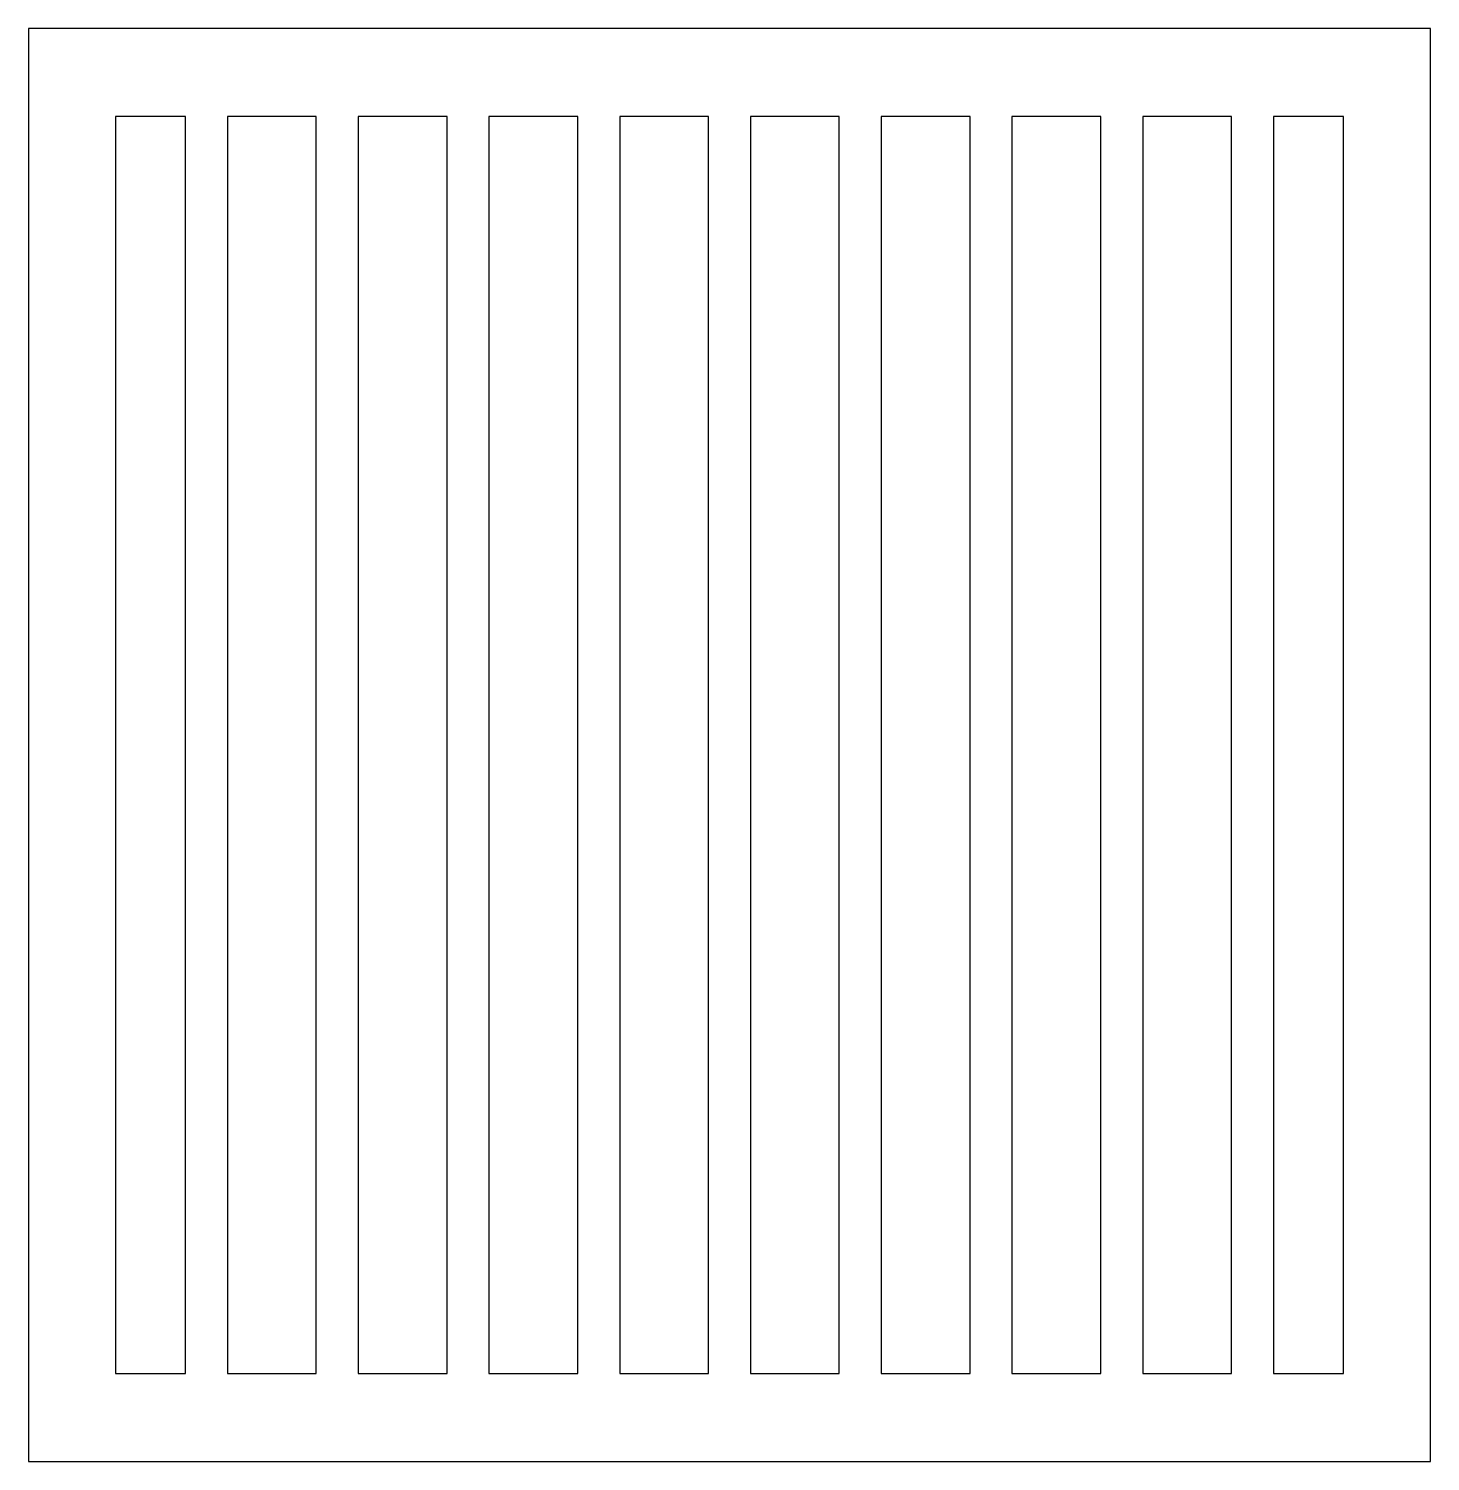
# Model space of a CAD drawing. Header units: centimetres. Extents: x -1.98 to 1.98, y -2.02 to 2.02.
import ezdxf

# ---------------------------------------------------------------- set-up
doc = ezdxf.new("R2010")
doc.units = ezdxf.units.CM
doc.header["$MEASUREMENT"] = 0
doc.layers.add('Layer 1', color=7, linetype='Continuous')

msp = doc.modelspace()

# ---------------------------------------------------------------- linework, layer by layer
at = {"layer": 'Layer 1', "color": 242}
for points in [[(-1.97857, 2.02136), (-1.97857, 2.02136), (1.97857, 2.02136), (1.97857, 2.02136), (1.97857, 2.02136), (1.97857, 2.02136), (1.97857, -2.02136), (1.97857, -2.02136), (1.97857, -2.02136), (1.97857, -2.02136), (-1.97857, -2.02136), (-1.97857, -2.02136), (-1.97857, -2.02136), (-1.97857, -2.02136), (-1.97857, 2.02136), (-1.97857, 2.02136)], [(-1.53562, 1.77385), (-1.53562, 1.77385), (-1.53562, -1.77385), (-1.53562, -1.77385), (-1.53562, -1.77385), (-1.53562, -1.77385), (-1.7338, -1.77385), (-1.7338, -1.77385), (-1.7338, -1.77385), (-1.7338, -1.77385), (-1.7338, 1.77385), (-1.7338, 1.77385), (-1.7338, 1.77385), (-1.7338, 1.77385), (-1.53562, 1.77385), (-1.53562, 1.77385)], [(-1.41716, -1.77385), (-1.41716, -1.77385), (-1.41716, 1.77385), (-1.41716, 1.77385), (-1.41716, 1.77385), (-1.41716, 1.77385), (-1.16652, 1.77385), (-1.16652, 1.77385), (-1.16652, 1.77385), (-1.16652, 1.77385), (-1.16652, -1.77385), (-1.16652, -1.77385), (-1.16652, -1.77385), (-1.16652, -1.77385), (-1.41716, -1.77385), (-1.41716, -1.77385)], [(-1.04806, -1.77385), (-1.04806, -1.77385), (-1.04806, 1.77385), (-1.04806, 1.77385), (-1.04806, 1.77385), (-1.04806, 1.77385), (-0.79743, 1.77385), (-0.79743, 1.77385), (-0.79743, 1.77385), (-0.79743, 1.77385), (-0.79743, -1.77385), (-0.79743, -1.77385), (-0.79743, -1.77385), (-0.79743, -1.77385), (-1.04806, -1.77385), (-1.04806, -1.77385)], [(-0.67897, -1.77385), (-0.67897, -1.77385), (-0.67897, 1.77385), (-0.67897, 1.77385), (-0.67897, 1.77385), (-0.67897, 1.77385), (-0.42833, 1.77385), (-0.42833, 1.77385), (-0.42833, 1.77385), (-0.42833, 1.77385), (-0.42833, -1.77385), (-0.42833, -1.77385), (-0.42833, -1.77385), (-0.42833, -1.77385), (-0.67897, -1.77385), (-0.67897, -1.77385)], [(-0.30987, -1.77385), (-0.30987, -1.77385), (-0.30987, 1.77385), (-0.30987, 1.77385), (-0.30987, 1.77385), (-0.30987, 1.77385), (-0.05923, 1.77385), (-0.05923, 1.77385), (-0.05923, 1.77385), (-0.05923, 1.77385), (-0.05923, -1.77385), (-0.05923, -1.77385), (-0.05923, -1.77385), (-0.05923, -1.77385), (-0.30987, -1.77385), (-0.30987, -1.77385)], [(0.05923, -1.77385), (0.05923, -1.77385), (0.05923, 1.77385), (0.05923, 1.77385), (0.05923, 1.77385), (0.05923, 1.77385), (0.30987, 1.77385), (0.30987, 1.77385), (0.30987, 1.77385), (0.30987, 1.77385), (0.30987, -1.77385), (0.30987, -1.77385), (0.30987, -1.77385), (0.30987, -1.77385), (0.05923, -1.77385), (0.05923, -1.77385)], [(0.42833, -1.77385), (0.42833, -1.77385), (0.42833, 1.77385), (0.42833, 1.77385), (0.42833, 1.77385), (0.42833, 1.77385), (0.67897, 1.77385), (0.67897, 1.77385), (0.67897, 1.77385), (0.67897, 1.77385), (0.67897, -1.77385), (0.67897, -1.77385), (0.67897, -1.77385), (0.67897, -1.77385), (0.42833, -1.77385), (0.42833, -1.77385)], [(0.79743, -1.77385), (0.79743, -1.77385), (0.79743, 1.77385), (0.79743, 1.77385), (0.79743, 1.77385), (0.79743, 1.77385), (1.04806, 1.77385), (1.04806, 1.77385), (1.04806, 1.77385), (1.04806, 1.77385), (1.04806, -1.77385), (1.04806, -1.77385), (1.04806, -1.77385), (1.04806, -1.77385), (0.79743, -1.77385), (0.79743, -1.77385)], [(1.16652, -1.77385), (1.16652, -1.77385), (1.16652, 1.77385), (1.16652, 1.77385), (1.16652, 1.77385), (1.16652, 1.77385), (1.41716, 1.77385), (1.41716, 1.77385), (1.41716, 1.77385), (1.41716, 1.77385), (1.41716, -1.77385), (1.41716, -1.77385), (1.41716, -1.77385), (1.41716, -1.77385), (1.16652, -1.77385), (1.16652, -1.77385)], [(1.53562, -1.77385), (1.53562, -1.77385), (1.53562, 1.77385), (1.53562, 1.77385), (1.53562, 1.77385), (1.53562, 1.77385), (1.7338, 1.77385), (1.7338, 1.77385), (1.7338, 1.77385), (1.7338, 1.77385), (1.7338, -1.77385), (1.7338, -1.77385), (1.7338, -1.77385), (1.7338, -1.77385), (1.53562, -1.77385), (1.53562, -1.77385)]]:
    msp.add_open_spline(points, degree=3, knots=[0, 0, 0, 0, 0.2, 0.2, 0.2, 0.2, 0.4, 0.4, 0.4, 0.4, 0.6, 0.6, 0.6, 0.6, 1, 1, 1, 1], dxfattribs=at)

doc.saveas('drawing.dxf')
